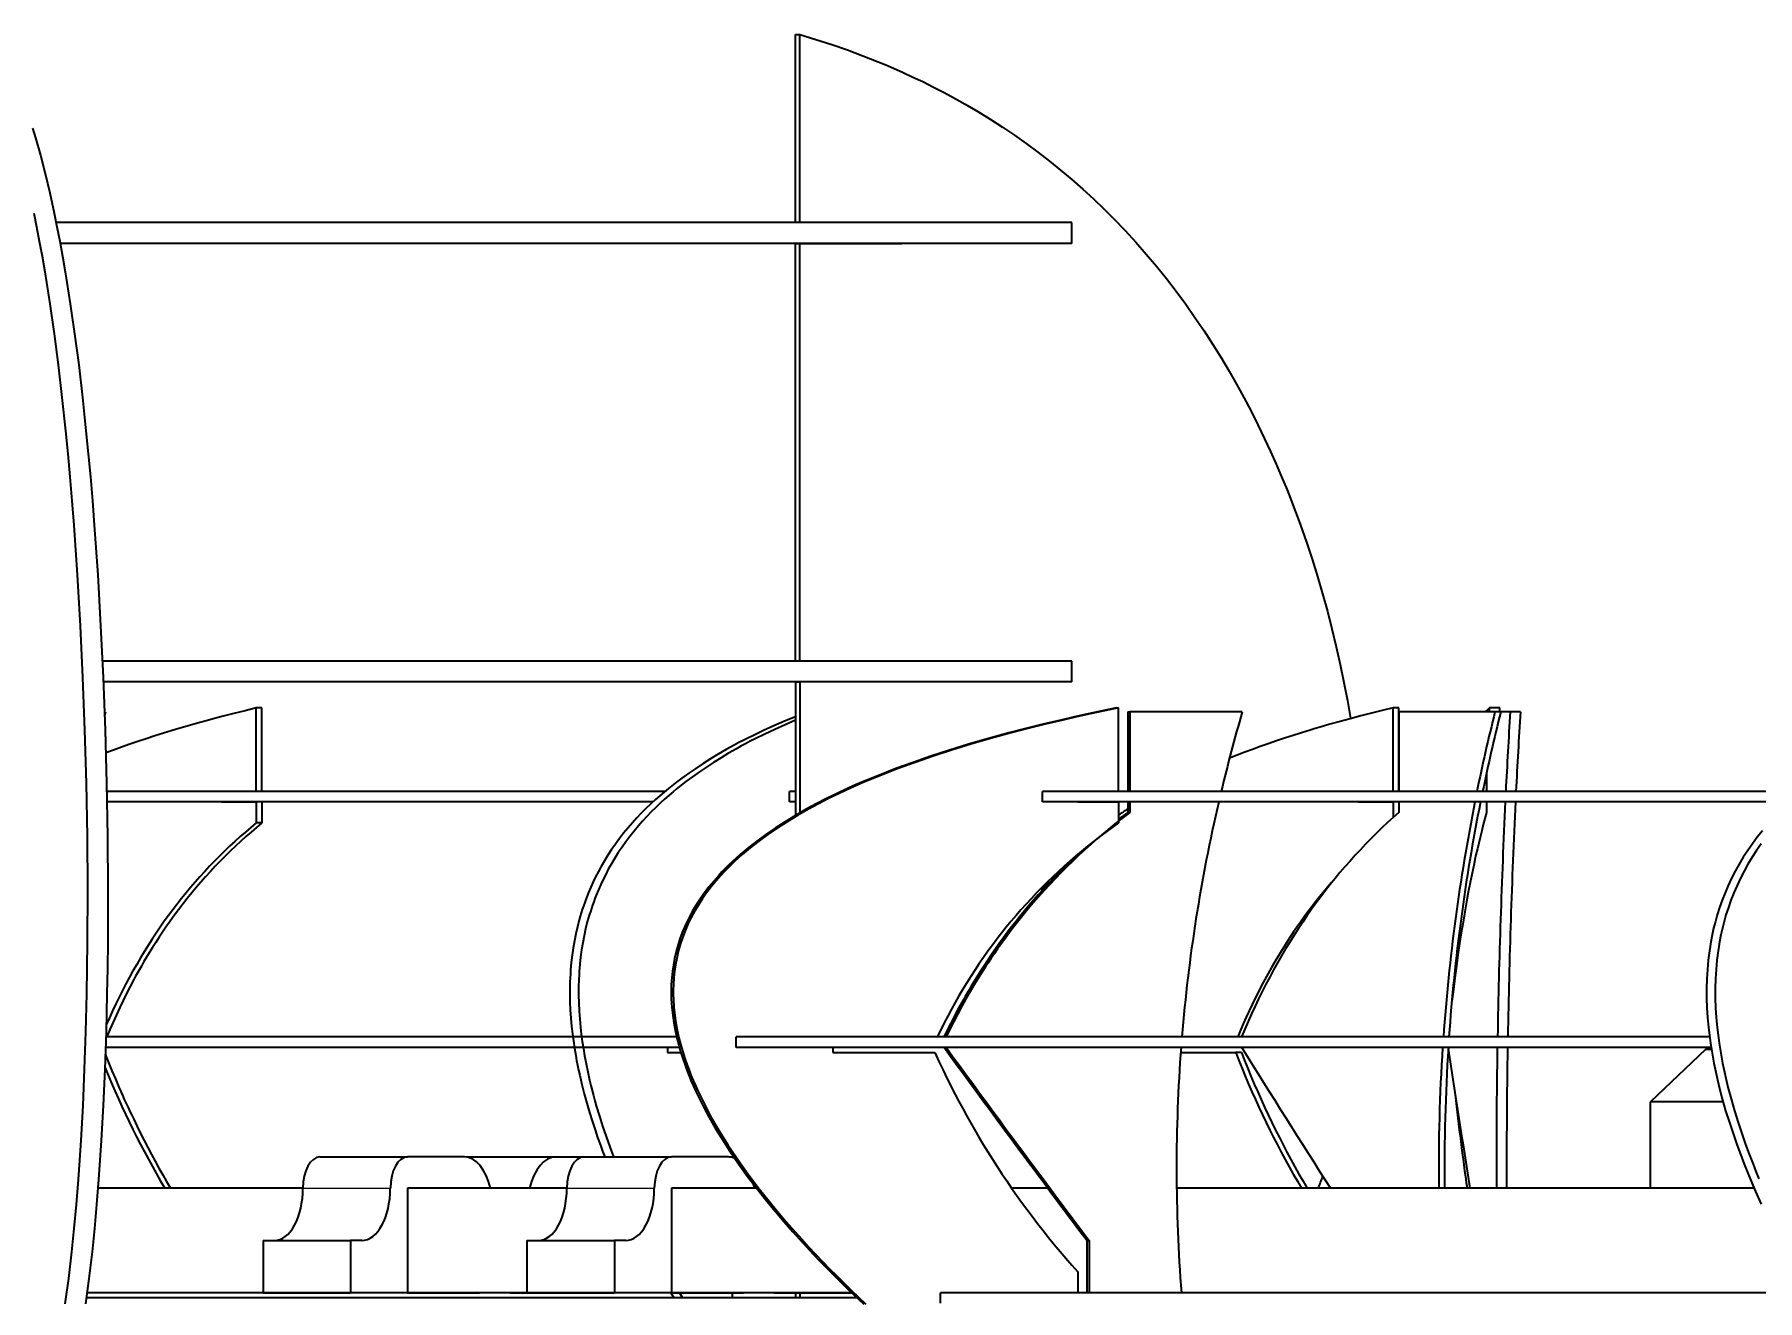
# Model space of a CAD drawing. Extents: x 174 to 1253, y 168 to 1727.
# Drawn here: x 740.3 to 905.4, y 1605.7 to 1727 of the extents above; entities that cross this region are included whole.
import ezdxf

# ---------------------------------------------------------------- set-up
doc = ezdxf.new("R2010")
doc.units = 0

msp = doc.modelspace()

# ---------------------------------------------------------------- linework, layer by layer
at = {"color": 7, "lineweight": 35, "ltscale": 0.010191}
for p, q in [((813.25, 1726.96), (813.65, 1726.96)), ((813.25, 1706.96), (813.65, 1706.96)), ((813.25, 1664.96), (813.65, 1664.96))]:
    msp.add_line(p, q, dxfattribs=at)
at = {"color": 7, "lineweight": 35, "ltscale": 0.45}
for p, q in [((813.25, 1708.96), (813.25, 1726.96)), ((813.65, 1708.96), (813.65, 1726.96))]:
    msp.add_line(p, q, dxfattribs=at)
at = {"color": 7, "lineweight": 35}
for p, q in [((819.4, 1708.96), (742.41, 1708.96)), ((839.71, 1708.96), (819.4, 1708.96)), ((819.4, 1706.96), (742.8, 1706.96)), ((813.25, 1666.96), (813.25, 1706.96)), ((813.65, 1666.96), (813.65, 1706.96)), ((839.71, 1706.96), (819.4, 1706.96)), ((819.4, 1666.96), (746.84, 1666.96)), ((839.71, 1666.96), (819.4, 1666.96)), ((819.4, 1664.96), (746.92, 1664.96)), ((839.71, 1664.96), (819.4, 1664.96)), ((800.73, 1654.46), (747.25, 1654.46)), ((909.63, 1654.46), (836.92, 1654.46)), ((799.59, 1653.46), (747.27, 1653.46)), ((908.49, 1653.46), (836.92, 1653.46)), ((802.11, 1629.96), (747.15, 1629.96)), ((801.86, 1630.96), (747.18, 1630.96)), ((900.82, 1630.96), (807.56, 1630.96)), ((900.96, 1629.96), (807.56, 1629.96)), ((905.1, 1616.46), (849.76, 1616.46)), ((818.63, 1606.46), (745.36, 1606.46)), ((818.63, 1606.46), (745.36, 1606.46)), ((767.74, 1606.46), (745.36, 1606.46)), ((910.19, 1606.46), (827.14, 1606.46)), ((819.16, 1605.96), (745.29, 1605.96))]:
    msp.add_line(p, q, dxfattribs=at)
at = {"color": 7, "lineweight": 35, "ltscale": 0.05}
for p, q in [((839.71, 1706.96), (839.71, 1708.96)), ((839.71, 1664.96), (839.71, 1666.96)), ((761.59, 1653.46), (761.59, 1651.46)), ((762.13, 1653.46), (762.13, 1651.46)), ((844.2, 1653.46), (844.2, 1651.46)), ((840.29, 1608.46), (840.29, 1606.46))]:
    msp.add_line(p, q, dxfattribs=at)
at = {"color": 7, "lineweight": 35, "ltscale": 0.244753}
for p, q in [((813.65, 1706.96), (823.44, 1706.96)), ((823.44, 1664.96), (813.65, 1664.96))]:
    msp.add_line(p, q, dxfattribs=at)
at = {"color": 7, "lineweight": 35, "ltscale": 0.319757}
msp.add_line((813.25, 1664.96), (813.25, 1652.17), dxfattribs=at)
at = {"color": 7, "lineweight": 35, "ltscale": 0.313876}
msp.add_line((813.65, 1664.96), (813.65, 1652.41), dxfattribs=at)
at = {"color": 7, "lineweight": 35, "ltscale": 0.01366}
for p, q in [((762.13, 1662.46), (761.59, 1662.46)), ((871.04, 1662.46), (870.49, 1662.46)), ((880.81, 1662.09), (880.27, 1662.09)), ((762.13, 1653.46), (761.59, 1653.46)), ((871.04, 1653.46), (870.49, 1653.46)), ((762.13, 1651.46), (761.59, 1651.46))]:
    msp.add_line(p, q, dxfattribs=at)
at = {"color": 7, "lineweight": 35, "ltscale": 0.2}
for p, q in [((761.59, 1654.46), (761.59, 1662.46)), ((762.13, 1654.46), (762.13, 1662.46)), ((844.2, 1654.46), (844.2, 1662.46)), ((870.49, 1654.46), (870.49, 1662.46)), ((871.04, 1654.46), (871.04, 1662.46))]:
    msp.add_line(p, q, dxfattribs=at)
at = {"color": 7, "lineweight": 35, "ltscale": 0.005145}
for p, q in [((844, 1662.46), (844.2, 1662.46)), ((841.17, 1611.46), (841.37, 1611.46))]:
    msp.add_line(p, q, dxfattribs=at)
at = {"color": 7, "lineweight": 35, "ltscale": 0.024464}
for p, q in [((880.72, 1662.46), (879.74, 1662.46)), ((882.7, 1662.09), (881.72, 1662.09))]:
    msp.add_line(p, q, dxfattribs=at)
at = {"color": 7, "lineweight": 35, "ltscale": 0.009268}
for p, q in [((879.74, 1662.09), (879.74, 1662.46)), ((880.72, 1662.09), (880.72, 1662.46))]:
    msp.add_line(p, q, dxfattribs=at)
at = {"color": 7, "lineweight": 35, "ltscale": 0.002829}
msp.add_line((747.15, 1662.09), (747.04, 1662.09), dxfattribs=at)
at = {"color": 7, "lineweight": 35, "ltscale": 0.009059}
msp.add_line((747.15, 1662.09), (747.05, 1661.74), dxfattribs=at)
at = {"color": 7, "lineweight": 35, "ltscale": 0.005147}
for p, q in [((845.08, 1662.09), (845.29, 1662.09)), ((845.08, 1653.46), (845.29, 1653.46)), ((845.08, 1652.46), (845.29, 1652.46)), ((827.47, 1629.96), (827.67, 1629.96))]:
    msp.add_line(p, q, dxfattribs=at)
at = {"color": 7, "lineweight": 35, "ltscale": 0.19072}
for p, q in [((845.08, 1662.09), (845.08, 1654.46)), ((845.29, 1662.09), (845.29, 1654.46)), ((871.05, 1662.09), (871.05, 1654.46))]:
    msp.add_line(p, q, dxfattribs=at)
at = {"color": 7, "lineweight": 35, "ltscale": 0.26911}
msp.add_line((856.05, 1662.09), (845.29, 1662.09), dxfattribs=at)
at = {"color": 7, "lineweight": 35, "ltscale": 0.230318}
msp.add_line((880.27, 1662.09), (871.05, 1662.09), dxfattribs=at)
at = {"color": 7, "lineweight": 35, "ltscale": 0.022774}
msp.add_line((881.72, 1662.09), (880.81, 1662.09), dxfattribs=at)
at = {"color": 7, "lineweight": 35, "ltscale": 0.044943}
msp.add_line((879.46, 1656.26), (879.46, 1654.46), dxfattribs=at)
at = {"color": 7, "lineweight": 35, "ltscale": 0.025}
for p, q in [((812.66, 1653.46), (812.66, 1654.46)), ((836.92, 1653.46), (836.92, 1654.46)), ((845.08, 1653.46), (845.08, 1652.46)), ((845.29, 1653.46), (845.29, 1652.46)), ((871.05, 1653.46), (871.05, 1652.46)), ((879.46, 1653.46), (879.46, 1652.46)), ((807.56, 1629.96), (807.56, 1630.96)), ((827.14, 1605.46), (827.14, 1606.46))]:
    msp.add_line(p, q, dxfattribs=at)
at = {"color": 7, "lineweight": 35, "ltscale": 0.01458}
for p, q in [((813.25, 1654.46), (812.66, 1654.46)), ((813.25, 1653.46), (812.66, 1653.46))]:
    msp.add_line(p, q, dxfattribs=at)
at = {"color": 7, "lineweight": 35, "ltscale": 0.083752}
msp.add_line((758.24, 1653.46), (761.59, 1653.46), dxfattribs=at)
at = {"color": 7, "lineweight": 35, "ltscale": 0.097858}
msp.add_line((840.29, 1653.46), (844.2, 1653.46), dxfattribs=at)
at = {"color": 7, "lineweight": 35, "ltscale": 0.122324}
msp.add_line((850.18, 1653.46), (845.29, 1653.46), dxfattribs=at)
at = {"color": 7, "lineweight": 35, "ltscale": 0.083751}
msp.add_line((867.14, 1653.46), (870.49, 1653.46), dxfattribs=at)
at = {"color": 7, "lineweight": 35, "ltscale": 0.037607}
msp.add_line((870.49, 1653.46), (870.49, 1651.96), dxfattribs=at)
at = {"color": 7, "lineweight": 35, "ltscale": 0.025394}
msp.add_line((871.04, 1653.46), (871.04, 1652.45), dxfattribs=at)
at = {"color": 7, "lineweight": 35, "ltscale": 0.104691}
msp.add_line((875.24, 1653.46), (871.05, 1653.46), dxfattribs=at)
at = {"color": 7, "lineweight": 35, "ltscale": 0.0125}
for p, q in [((800.99, 1629.96), (800.99, 1629.46)), ((816.81, 1629.96), (816.81, 1629.46)), ((813.25, 1606.46), (813.25, 1605.96)), ((813.65, 1606.46), (813.65, 1605.96))]:
    msp.add_line(p, q, dxfattribs=at)
at = {"color": 7, "lineweight": 35, "ltscale": 0.031844}
msp.add_line((800.99, 1629.46), (802.26, 1629.46), dxfattribs=at)
at = {"color": 7, "lineweight": 35, "ltscale": 0.244652}
msp.add_line((816.81, 1629.46), (826.59, 1629.46), dxfattribs=at)
at = {"color": 7, "lineweight": 35, "ltscale": 0.342505}
msp.add_line((841.37, 1629.96), (827.67, 1629.96), dxfattribs=at)
at = {"color": 7, "lineweight": 35, "ltscale": 0.131856}
msp.add_line((850.14, 1629.46), (855.42, 1629.46), dxfattribs=at)
at = {"color": 7, "lineweight": 35, "ltscale": 0.013661}
msp.add_line((855.96, 1629.46), (855.42, 1629.46), dxfattribs=at)
at = {"color": 7, "lineweight": 35, "ltscale": 0.29313}
msp.add_line((867.7, 1629.96), (855.98, 1629.96), dxfattribs=at)
at = {"color": 7, "lineweight": 35, "ltscale": 0.001886}
msp.add_line((875.76, 1629.46), (875.83, 1629.46), dxfattribs=at)
at = {"color": 7, "lineweight": 35, "ltscale": 0.18125}
msp.add_line((900.42, 1629.75), (895.17, 1624.75), dxfattribs=at)
at = {"color": 7, "lineweight": 35, "ltscale": 0.014423}
msp.add_line((901, 1629.75), (900.42, 1629.75), dxfattribs=at)
at = {"color": 7, "lineweight": 35, "ltscale": 0.17363}
msp.add_line((902.11, 1624.75), (895.17, 1624.75), dxfattribs=at)
at = {"color": 7, "lineweight": 35, "ltscale": 0.207129}
msp.add_line((895.17, 1616.46), (895.17, 1624.75), dxfattribs=at)
at = {"color": 7, "lineweight": 35, "ltscale": 0.20938}
for p, q in [((767.69, 1619.46), (776.07, 1619.46)), ((781.9, 1619.46), (790.27, 1619.46)), ((787.52, 1611.46), (795.89, 1611.46)), ((787.52, 1606.46), (795.89, 1606.46))]:
    msp.add_line(p, q, dxfattribs=at)
at = {"color": 7, "lineweight": 35, "ltscale": 0.136603}
for p, q in [((781.53, 1619.46), (776.07, 1619.46)), ((776.07, 1606.46), (781.53, 1606.46)), ((801.36, 1606.46), (795.89, 1606.46))]:
    msp.add_line(p, q, dxfattribs=at)
at = {"color": 7, "lineweight": 35, "ltscale": 0.067586}
msp.add_line((790.27, 1619.46), (792.98, 1619.46), dxfattribs=at)
at = {"color": 7, "lineweight": 35, "ltscale": 0.209378}
for p, q in [((792.98, 1619.46), (801.36, 1619.46)), ((762.23, 1611.46), (770.6, 1611.46)), ((762.23, 1606.46), (770.6, 1606.46))]:
    msp.add_line(p, q, dxfattribs=at)
at = {"color": 7, "lineweight": 35, "ltscale": 0.136604}
for p, q in [((806.82, 1619.46), (801.36, 1619.46)), ((776.07, 1606.46), (770.6, 1606.46)), ((801.36, 1606.46), (806.82, 1606.46))]:
    msp.add_line(p, q, dxfattribs=at)
at = {"color": 7, "lineweight": 35, "ltscale": 0.003641}
msp.add_line((807.19, 1619.46), (807.33, 1619.46), dxfattribs=at)
at = {"color": 7, "lineweight": 35, "ltscale": 0.490825}
msp.add_line((766.05, 1616.46), (746.42, 1616.46), dxfattribs=at)
at = {"color": 7, "lineweight": 13, "ltscale": 0.20938}
for p, q in [((766.05, 1616.46), (774.43, 1616.46)), ((791.34, 1616.46), (799.72, 1616.46))]:
    msp.add_line(p, q, dxfattribs=at)
at = {"color": 7, "lineweight": 35, "ltscale": 0.381895}
msp.add_line((791.34, 1616.46), (776.07, 1616.46), dxfattribs=at)
at = {"color": 7, "lineweight": 35, "ltscale": 0.25}
for p, q in [((776.07, 1616.46), (776.07, 1606.46)), ((801.36, 1616.46), (801.36, 1606.46))]:
    msp.add_line(p, q, dxfattribs=at)
at = {"color": 7, "lineweight": 35, "ltscale": 0.20419}
msp.add_line((809.52, 1616.46), (801.36, 1616.46), dxfattribs=at)
at = {"color": 7, "lineweight": 35, "ltscale": 0.0864}
msp.add_line((837.42, 1616.46), (833.96, 1616.46), dxfattribs=at)
at = {"color": 7, "lineweight": 35, "ltscale": 0.125}
for p, q in [((762.23, 1611.46), (762.23, 1606.46)), ((770.6, 1611.46), (770.6, 1606.46)), ((787.52, 1611.46), (787.52, 1606.46)), ((795.89, 1611.46), (795.89, 1606.46)), ((841.17, 1611.46), (841.17, 1606.46)), ((841.37, 1611.46), (841.37, 1606.46))]:
    msp.add_line(p, q, dxfattribs=at)
at = {"color": 7, "lineweight": 35, "ltscale": 0.027321}
for p, q in [((771.69, 1611.46), (770.6, 1611.46)), ((796.98, 1611.46), (795.89, 1611.46))]:
    msp.add_line(p, q, dxfattribs=at)
at = {"color": 7, "lineweight": 35, "ltscale": 0.057422}
for p, q in [((780.67, 1606.46), (782.96, 1606.46)), ((805.96, 1606.46), (808.25, 1606.46))]:
    msp.add_line(p, q, dxfattribs=at)
at = {"color": 7, "lineweight": 35, "ltscale": 0.109283}
for p, q in [((785.9, 1606.46), (781.53, 1606.46)), ((811.19, 1606.46), (815.56, 1606.46))]:
    msp.add_line(p, q, dxfattribs=at)
at = {"color": 7, "lineweight": 35, "ltscale": 0.040387}
msp.add_line((785.9, 1606.46), (787.52, 1606.46), dxfattribs=at)
at = {"color": 7, "lineweight": 35, "ltscale": 0.014358}
msp.add_line((801.29, 1606.46), (801.58, 1605.96), dxfattribs=at)
at = {"color": 7, "lineweight": 35, "ltscale": 0.014506}
msp.add_line((802.12, 1606.46), (802.41, 1605.96), dxfattribs=at)
at = {"color": 7, "lineweight": 35, "ltscale": 0.109282}
msp.add_line((811.19, 1606.46), (806.82, 1606.46), dxfattribs=at)
at = {"color": 7, "lineweight": 35, "ltscale": 0.012497}
msp.add_line((807.2, 1605.96), (807.2, 1606.46), dxfattribs=at)
at = {"color": 7, "lineweight": 35, "ltscale": 0.076715}
msp.add_line((815.56, 1606.46), (818.63, 1606.46), dxfattribs=at)
at = {"color": 7, "lineweight": 35}
for points in [[(813.65, 1726.96), (815.2, 1726.49), (816.73, 1726), (818.23, 1725.48), (819.71, 1724.92), (821.18, 1724.35), (821.9, 1724.05), (822.62, 1723.74), (823.56, 1723.32), (824.5, 1722.89), (825.43, 1722.45), (826.46, 1721.93), (827.48, 1721.4), (828.49, 1720.86), (829.49, 1720.3), (830.7, 1719.59), (831.89, 1718.85), (833.07, 1718.1), (834.22, 1717.32), (835.36, 1716.52), (836.47, 1715.69), (837.57, 1714.84), (838.65, 1713.97), (839.72, 1713.07), (840.76, 1712.16), (841.78, 1711.22), (842.79, 1710.25), (843.78, 1709.27), (844.82, 1708.18), (845.84, 1707.07), (846.85, 1705.93), (847.82, 1704.77), (848.78, 1703.58), (849.72, 1702.37), (850.63, 1701.13), (851.52, 1699.87), (852.39, 1698.59), (853.24, 1697.28), (854.06, 1695.95), (854.8, 1694.71), (855.51, 1693.46), (856.21, 1692.18), (856.89, 1690.89), (857.55, 1689.58), (858.19, 1688.25), (858.75, 1687.04), (859.29, 1685.82), (859.82, 1684.59), (860.34, 1683.34), (860.67, 1682.51), (860.99, 1681.67), (861.31, 1680.82), (861.62, 1679.96), (862.19, 1678.35), (862.73, 1676.71), (863.25, 1675.06), (863.74, 1673.4), (864.2, 1671.72), (864.64, 1670.03), (865.05, 1668.33), (865.43, 1666.62), (865.79, 1664.9), (866.12, 1663.17), (866.42, 1661.44)], [(740.15, 1717.99), (740.43, 1717.08), (740.9, 1715.41), (741.36, 1713.66), (741.8, 1711.8), (742.22, 1709.86), (742.49, 1708.53), (742.76, 1707.17), (743.02, 1705.72), (743.28, 1704.22), (743.77, 1701.18), (744.18, 1698.3), (744.57, 1695.31), (744.93, 1692.21), (745.27, 1689), (745.48, 1686.81), (745.69, 1684.59), (745.88, 1682.29), (746.06, 1679.96), (746.39, 1675.21), (746.67, 1670.34), (746.91, 1665.37), (747.1, 1660.33), (747.24, 1655.25), (747.33, 1650.15), (747.36, 1645.07), (747.35, 1640.04), (747.32, 1637.55), (747.28, 1635.09), (747.19, 1631.45), (747.07, 1627.88), (746.92, 1624.4), (746.73, 1621.03), (746.61, 1619.15), (746.48, 1617.3), (746.29, 1614.91), (746.08, 1612.6), (745.85, 1610.37), (745.54, 1607.81), (745.21, 1605.39)], [(740.27, 1709.86), (740.54, 1708.53), (740.8, 1707.17), (741.06, 1705.72), (741.32, 1704.22), (741.81, 1701.18), (742.22, 1698.3), (742.61, 1695.31), (742.97, 1692.21), (743.31, 1689), (743.53, 1686.81), (743.73, 1684.59), (743.92, 1682.29), (744.1, 1679.96), (744.43, 1675.21), (744.71, 1670.34), (744.95, 1665.37), (745.14, 1660.33), (745.28, 1655.25), (745.37, 1650.15), (745.41, 1645.07), (745.39, 1640.04), (745.36, 1637.55), (745.32, 1635.09), (745.23, 1631.45), (745.11, 1627.88), (744.96, 1624.4), (744.78, 1621.03), (744.66, 1619.15), (744.52, 1617.3), (744.33, 1614.91), (744.12, 1612.6), (743.89, 1610.37), (743.58, 1607.81), (743.25, 1605.39)], [(761.59, 1662.46), (760.51, 1662.2), (759.45, 1661.94), (758.93, 1661.81), (758.41, 1661.67), (757.58, 1661.46), (756.77, 1661.24), (755.97, 1661.01), (755.18, 1660.79), (754.4, 1660.56), (753.54, 1660.31), (752.7, 1660.05), (751.87, 1659.79), (751.05, 1659.52), (750.25, 1659.25), (749.46, 1658.98), (748.68, 1658.71), (747.91, 1658.43), (747.16, 1658.15)], [(844, 1662.46), (842.63, 1662.18), (841.28, 1661.89), (839.96, 1661.6), (838.67, 1661.3), (836.97, 1660.9), (835.31, 1660.49), (833.7, 1660.07), (831.73, 1659.53), (829.83, 1658.98), (828, 1658.42), (826.22, 1657.84), (824.51, 1657.25), (822.86, 1656.65), (821.28, 1656.04), (819.75, 1655.41), (819.01, 1655.09), (818.29, 1654.77), (817.24, 1654.28), (816.22, 1653.78), (815.23, 1653.27), (814.28, 1652.76), (813.24, 1652.17), (812.24, 1651.57), (811.29, 1650.96), (810.39, 1650.34), (809.53, 1649.71), (808.71, 1649.07), (807.94, 1648.42), (807.21, 1647.76), (806.86, 1647.43), (806.52, 1647.09), (806.2, 1646.76), (805.89, 1646.42), (805.41, 1645.88), (804.95, 1645.33), (804.53, 1644.77), (804.13, 1644.21), (803.76, 1643.64), (803.39, 1643.02), (803.05, 1642.39), (802.74, 1641.75), (802.46, 1641.11), (802.21, 1640.46), (802, 1639.81), (801.81, 1639.15), (801.66, 1638.48), (801.55, 1637.87), (801.46, 1637.25), (801.39, 1636.63), (801.35, 1636.01), (801.34, 1635.38), (801.34, 1634.99), (801.35, 1634.59), (801.4, 1633.8), (801.48, 1633), (801.59, 1632.3), (801.72, 1631.59), (801.88, 1630.88), (802.06, 1630.17), (802.24, 1629.53), (802.44, 1628.89), (802.66, 1628.26), (802.84, 1627.77), (803.03, 1627.29), (803.23, 1626.8), (803.45, 1626.3), (803.68, 1625.79), (803.92, 1625.27), (804.43, 1624.26), (804.98, 1623.25), (805.56, 1622.23), (806.18, 1621.22), (806.56, 1620.62), (806.96, 1620.01), (807.37, 1619.41), (807.79, 1618.8), (808.66, 1617.6), (809.57, 1616.4), (810.51, 1615.22), (811.32, 1614.23), (812.15, 1613.26), (812.99, 1612.3), (813.64, 1611.58), (814.29, 1610.87), (814.95, 1610.16), (815.62, 1609.46), (816.3, 1608.76), (816.99, 1608.07), (818.37, 1606.71), (819.78, 1605.38)], [(844.2, 1662.46), (842.84, 1662.18), (841.49, 1661.89), (840.17, 1661.6), (838.87, 1661.3), (837.18, 1660.9), (835.52, 1660.49), (833.9, 1660.07), (831.94, 1659.53), (830.04, 1658.98), (828.2, 1658.42), (826.43, 1657.84), (824.72, 1657.25), (823.07, 1656.65), (821.48, 1656.04), (819.96, 1655.41), (819.22, 1655.09), (818.5, 1654.77), (817.44, 1654.28), (816.42, 1653.78), (815.44, 1653.27), (814.49, 1652.76), (813.45, 1652.17), (812.45, 1651.57), (811.5, 1650.96), (810.59, 1650.34), (809.73, 1649.71), (808.91, 1649.07), (808.14, 1648.42), (807.41, 1647.76), (807.07, 1647.43), (806.73, 1647.09), (806.4, 1646.76), (806.09, 1646.42), (805.61, 1645.88), (805.16, 1645.33), (804.73, 1644.77), (804.34, 1644.21), (803.97, 1643.64), (803.59, 1643.02), (803.25, 1642.39), (802.94, 1641.75), (802.66, 1641.11), (802.42, 1640.46), (802.2, 1639.81), (802.02, 1639.15), (801.87, 1638.48), (801.75, 1637.87), (801.66, 1637.25), (801.6, 1636.63), (801.56, 1636.01), (801.54, 1635.38), (801.54, 1634.99), (801.55, 1634.59), (801.6, 1633.8), (801.69, 1633), (801.79, 1632.3), (801.92, 1631.59), (802.08, 1630.88), (802.26, 1630.17), (802.45, 1629.53), (802.65, 1628.89), (802.87, 1628.26), (803.05, 1627.77), (803.23, 1627.29), (803.44, 1626.8), (803.65, 1626.3), (803.89, 1625.79), (804.13, 1625.27), (804.64, 1624.26), (805.18, 1623.25), (805.77, 1622.23), (806.38, 1621.22), (806.77, 1620.62), (807.17, 1620.01), (807.58, 1619.41), (808, 1618.8), (808.87, 1617.6), (809.78, 1616.4), (810.72, 1615.22), (811.53, 1614.23), (812.35, 1613.26), (813.2, 1612.3), (813.84, 1611.58), (814.49, 1610.87), (815.16, 1610.16), (815.83, 1609.46), (816.51, 1608.76), (817.19, 1608.07), (818.58, 1606.71), (819.98, 1605.38)], [(870.49, 1662.46), (869.44, 1662.21), (868.42, 1661.96), (867.4, 1661.7), (866.4, 1661.43), (865.42, 1661.17), (864.45, 1660.9), (863.5, 1660.62), (863.03, 1660.48), (862.56, 1660.34), (861.73, 1660.09), (860.92, 1659.83), (860.11, 1659.57), (859.32, 1659.31), (858.54, 1659.04), (857.77, 1658.77), (857.02, 1658.5), (856.28, 1658.23), (855.55, 1657.95), (854.83, 1657.67)], [(813.25, 1661.62), (812.2, 1661.19), (811.18, 1660.75), (810.19, 1660.3), (809.23, 1659.84), (808.75, 1659.61), (808.29, 1659.37), (807.83, 1659.14), (807.38, 1658.9), (806.6, 1658.47), (805.84, 1658.03), (805.11, 1657.59), (804.39, 1657.14), (803.69, 1656.68), (803.02, 1656.22), (802.36, 1655.75), (801.73, 1655.27), (801.4, 1655.01), (801.07, 1654.75), (800.65, 1654.4), (800.24, 1654.05), (799.84, 1653.69), (799.37, 1653.26), (798.91, 1652.82), (798.47, 1652.38), (798.04, 1651.93), (797.63, 1651.47), (797.2, 1650.97), (796.78, 1650.46), (796.38, 1649.95), (795.99, 1649.42), (795.63, 1648.9), (795.28, 1648.36), (794.94, 1647.82), (794.63, 1647.28), (794.36, 1646.79), (794.1, 1646.3), (793.86, 1645.8), (793.63, 1645.29), (793.41, 1644.78), (793.24, 1644.36), (793.08, 1643.93), (792.93, 1643.49), (792.82, 1643.17), (792.72, 1642.84), (792.62, 1642.51), (792.52, 1642.18), (792.35, 1641.51), (792.19, 1640.84), (792.06, 1640.16), (791.94, 1639.47), (791.84, 1638.78), (791.76, 1638.08), (791.7, 1637.38), (791.68, 1637.01), (791.66, 1636.63), (791.64, 1636.25), (791.63, 1635.86), (791.63, 1635.09), (791.64, 1634.32), (791.67, 1633.54), (791.73, 1632.75), (791.8, 1631.96), (791.88, 1631.27), (791.97, 1630.57), (792.07, 1629.88), (792.19, 1629.17), (792.28, 1628.71), (792.37, 1628.24), (792.47, 1627.77), (792.57, 1627.29), (792.78, 1626.4), (793.01, 1625.51), (793.25, 1624.61), (793.52, 1623.71), (793.79, 1622.82), (794.04, 1622.07), (794.29, 1621.32), (794.56, 1620.58), (794.76, 1620.02), (794.97, 1619.46)], [(813.25, 1661.28), (812.24, 1660.85), (811.26, 1660.41), (810.3, 1659.96), (809.37, 1659.5), (808.91, 1659.27), (808.46, 1659.03), (808.02, 1658.79), (807.58, 1658.55), (806.83, 1658.12), (806.11, 1657.69), (805.4, 1657.25), (804.71, 1656.8), (804.04, 1656.35), (803.38, 1655.88), (802.75, 1655.41), (802.14, 1654.93), (801.82, 1654.68), (801.51, 1654.42), (801.11, 1654.07), (800.71, 1653.72), (800.32, 1653.37), (799.87, 1652.94), (799.43, 1652.5), (799.01, 1652.06), (798.6, 1651.61), (798.2, 1651.16), (797.78, 1650.66), (797.38, 1650.16), (797, 1649.65), (796.63, 1649.13), (796.27, 1648.61), (795.94, 1648.08), (795.62, 1647.55), (795.31, 1647.01), (795.06, 1646.52), (794.81, 1646.04), (794.58, 1645.54), (794.36, 1645.04), (794.15, 1644.54), (794.03, 1644.22), (793.91, 1643.91), (793.8, 1643.59), (793.69, 1643.27), (793.59, 1642.94), (793.49, 1642.62), (793.3, 1641.97), (793.14, 1641.31), (792.99, 1640.64), (792.86, 1639.97), (792.75, 1639.3), (792.66, 1638.61), (792.59, 1637.93), (792.53, 1637.23), (792.51, 1636.86), (792.49, 1636.49), (792.47, 1635.73), (792.46, 1634.97), (792.48, 1634.21), (792.52, 1633.44), (792.57, 1632.67), (792.64, 1631.89), (792.72, 1631.21), (792.81, 1630.52), (792.92, 1629.84), (793.04, 1629.15), (793.12, 1628.69), (793.21, 1628.23), (793.31, 1627.76), (793.41, 1627.29), (793.52, 1626.81), (793.64, 1626.32), (793.76, 1625.83), (793.89, 1625.34), (794.02, 1624.85), (794.16, 1624.36), (794.46, 1623.38), (794.77, 1622.4), (795.1, 1621.41), (795.45, 1620.44), (795.81, 1619.46)], [(845.29, 1652.46), (844.65, 1651.97), (844.01, 1651.48), (843.39, 1650.97), (842.77, 1650.46), (842.16, 1649.94), (841.56, 1649.42), (840.97, 1648.89), (840.39, 1648.35), (839.82, 1647.8), (839.25, 1647.25), (838.69, 1646.69), (838.14, 1646.12), (837.6, 1645.55), (837.07, 1644.97), (836.54, 1644.38), (836.02, 1643.79), (835.51, 1643.19), (835.01, 1642.58), (834.52, 1641.96), (834.13, 1641.46), (833.74, 1640.95), (833.35, 1640.43), (832.98, 1639.91), (832.6, 1639.39), (832.3, 1638.95), (831.99, 1638.5), (831.7, 1638.05), (831.47, 1637.72), (831.25, 1637.38), (830.82, 1636.69), (830.4, 1636), (829.98, 1635.3), (829.58, 1634.6), (829.18, 1633.89), (828.79, 1633.17), (828.41, 1632.44), (828.04, 1631.7), (827.67, 1630.96)], [(871.05, 1652.46), (870.51, 1651.97), (869.96, 1651.48), (869.43, 1650.97), (868.9, 1650.46), (868.38, 1649.94), (867.87, 1649.42), (867.36, 1648.89), (866.86, 1648.35), (866.37, 1647.8), (865.89, 1647.25), (865.41, 1646.69), (864.94, 1646.12), (864.47, 1645.55), (864.02, 1644.97), (863.57, 1644.38), (863.13, 1643.79), (862.69, 1643.19), (862.26, 1642.58), (861.84, 1641.96), (861.42, 1641.33), (861.01, 1640.69), (860.6, 1640.04), (860.2, 1639.39), (859.81, 1638.72), (859.42, 1638.05), (859.05, 1637.38), (858.68, 1636.69), (858.31, 1636), (857.96, 1635.3), (857.61, 1634.6), (857.27, 1633.89), (856.93, 1633.17), (856.61, 1632.44), (856.29, 1631.7), (855.98, 1630.96)], [(879.46, 1652.46), (879.3, 1651.88), (879.14, 1651.29), (878.99, 1650.69), (878.83, 1650.07), (878.7, 1649.52), (878.57, 1648.96), (878.44, 1648.39), (878.34, 1647.96), (878.25, 1647.53), (878.06, 1646.64), (877.88, 1645.74), (877.7, 1644.82), (877.53, 1643.89), (877.36, 1642.93), (877.2, 1641.96), (877.03, 1640.93), (876.87, 1639.89), (876.71, 1638.82), (876.56, 1637.74), (876.41, 1636.63), (876.27, 1635.51), (876.13, 1634.37)], [(761.59, 1651.46), (761.06, 1651.03), (760.55, 1650.58), (760.03, 1650.14), (759.53, 1649.68), (759.03, 1649.22), (758.54, 1648.75), (758.06, 1648.27), (757.58, 1647.79), (757.11, 1647.3), (756.65, 1646.8), (756.19, 1646.3), (755.74, 1645.79), (755.29, 1645.27), (754.86, 1644.75), (754.43, 1644.22), (754, 1643.68), (753.59, 1643.14), (753.18, 1642.58), (752.77, 1642.03), (752.38, 1641.46), (751.98, 1640.89), (751.6, 1640.31), (751.22, 1639.72), (750.85, 1639.12), (750.48, 1638.52), (750.13, 1637.91), (749.77, 1637.3), (749.43, 1636.68), (749.09, 1636.05), (748.76, 1635.41), (748.44, 1634.77), (748.12, 1634.12), (747.81, 1633.46), (747.51, 1632.8), (747.21, 1632.13)], [(762.13, 1651.46), (761.61, 1651.03), (761.09, 1650.58), (760.58, 1650.14), (760.08, 1649.68), (759.58, 1649.22), (759.09, 1648.75), (758.6, 1648.27), (758.13, 1647.79), (757.66, 1647.3), (757.19, 1646.8), (756.73, 1646.3), (756.28, 1645.79), (755.84, 1645.27), (755.4, 1644.75), (754.97, 1644.22), (754.55, 1643.68), (754.13, 1643.14), (753.72, 1642.58), (753.32, 1642.03), (752.92, 1641.46), (752.59, 1640.98), (752.27, 1640.5), (751.95, 1640.01), (751.64, 1639.52), (751.33, 1639.02), (751.08, 1638.6), (750.82, 1638.18), (750.58, 1637.75), (750.39, 1637.43), (750.21, 1637.11), (750.03, 1636.78), (749.86, 1636.45), (749.51, 1635.79), (749.16, 1635.12), (748.83, 1634.45), (748.5, 1633.77), (748.18, 1633.08), (747.87, 1632.38), (747.56, 1631.68), (747.26, 1630.96)], [(844.2, 1651.46), (843.59, 1651.03), (842.99, 1650.58), (842.39, 1650.14), (841.8, 1649.68), (841.22, 1649.22), (840.64, 1648.75), (840.08, 1648.27), (839.52, 1647.79), (838.97, 1647.3), (838.43, 1646.8), (837.89, 1646.3), (837.37, 1645.79), (836.85, 1645.27), (836.34, 1644.75), (835.84, 1644.22), (835.34, 1643.68), (834.85, 1643.14), (834.38, 1642.58), (833.9, 1642.03), (833.44, 1641.46), (832.99, 1640.9), (832.55, 1640.33), (832.11, 1639.75), (831.68, 1639.16), (831.27, 1638.57), (830.85, 1637.98), (830.45, 1637.37), (830.05, 1636.76), (829.66, 1636.14), (829.28, 1635.52), (828.91, 1634.89), (828.54, 1634.25), (828.19, 1633.61), (827.83, 1632.96), (827.49, 1632.3), (827.16, 1631.63), (826.83, 1630.96)], [(905.88, 1650.71), (905.39, 1650.08), (904.92, 1649.45), (904.47, 1648.81), (904.05, 1648.16), (903.65, 1647.5), (903.28, 1646.83), (902.93, 1646.15), (902.61, 1645.47), (902.31, 1644.77), (902.04, 1644.07), (901.78, 1643.36), (901.56, 1642.64), (901.38, 1642.01), (901.21, 1641.37), (901.07, 1640.72), (900.94, 1640.07), (900.87, 1639.63), (900.8, 1639.19), (900.69, 1638.3), (900.61, 1637.41), (900.55, 1636.51), (900.53, 1635.59), (900.53, 1634.67), (900.57, 1633.75), (900.62, 1632.81), (900.71, 1631.87), (900.8, 1631.12), (900.9, 1630.36), (901.02, 1629.6), (901.12, 1629.03), (901.23, 1628.46), (901.35, 1627.88), (901.47, 1627.29), (901.74, 1626.16), (902.04, 1625.03), (902.36, 1623.89), (902.72, 1622.75), (903.1, 1621.62), (903.43, 1620.67), (903.78, 1619.73), (904.14, 1618.78), (904.42, 1618.08), (904.71, 1617.38), (905.23, 1616.16), (905.77, 1614.95)], [(905.75, 1649.45), (905.31, 1648.81), (904.89, 1648.16), (904.49, 1647.5), (904.12, 1646.83), (903.77, 1646.15), (903.45, 1645.47), (903.15, 1644.77), (902.87, 1644.07), (902.62, 1643.36), (902.39, 1642.64), (902.21, 1642.01), (902.05, 1641.37), (901.91, 1640.72), (901.78, 1640.07), (901.71, 1639.63), (901.64, 1639.19), (901.53, 1638.3), (901.44, 1637.41), (901.39, 1636.51), (901.37, 1635.59), (901.37, 1634.67), (901.4, 1633.75), (901.46, 1632.81), (901.55, 1631.87), (901.64, 1631.12), (901.74, 1630.36), (901.86, 1629.6), (901.96, 1629.03), (902.06, 1628.46), (902.18, 1627.88), (902.31, 1627.29), (902.58, 1626.16), (902.88, 1625.03), (903.2, 1623.89), (903.55, 1622.75), (903.93, 1621.62), (904.27, 1620.67), (904.61, 1619.73), (904.98, 1618.78), (905.26, 1618.08), (905.55, 1617.38)], [(840.33, 1648.49), (839.83, 1648.02), (839.34, 1647.54), (838.85, 1647.06), (838.37, 1646.57), (837.89, 1646.08), (837.43, 1645.58), (836.96, 1645.08), (836.51, 1644.58), (836.06, 1644.06), (835.61, 1643.55), (835.17, 1643.02), (834.74, 1642.5), (834.32, 1641.96), (833.92, 1641.46), (833.53, 1640.95), (833.15, 1640.43), (832.77, 1639.91), (832.4, 1639.39), (832.03, 1638.86), (831.67, 1638.32), (831.31, 1637.78), (830.96, 1637.24), (830.62, 1636.69), (830.33, 1636.23), (830.05, 1635.77), (829.78, 1635.3), (829.51, 1634.83), (829.33, 1634.52), (829.15, 1634.2), (828.8, 1633.57), (828.46, 1632.92), (828.12, 1632.28), (827.79, 1631.62), (827.47, 1630.96)], [(865, 1646.2), (864.6, 1645.75), (864.21, 1645.29), (863.83, 1644.83), (863.45, 1644.37), (863.07, 1643.9), (862.7, 1643.42), (862.34, 1642.94), (861.98, 1642.45), (861.63, 1641.96), (861.28, 1641.46), (860.97, 1641.02), (860.67, 1640.57), (860.38, 1640.12), (860.09, 1639.66), (859.8, 1639.2), (859.51, 1638.74), (859.29, 1638.36), (859.07, 1637.99), (858.85, 1637.61), (858.69, 1637.32), (858.53, 1637.03), (858.37, 1636.74), (858.21, 1636.45), (857.9, 1635.87), (857.59, 1635.27), (857.29, 1634.68), (857, 1634.07), (856.71, 1633.46), (856.43, 1632.85), (856.15, 1632.22), (855.88, 1631.6), (855.62, 1630.96)], [(826.59, 1629.46), (826.98, 1628.62), (827.38, 1627.78), (827.58, 1627.37), (827.79, 1626.95), (827.99, 1626.54), (828.2, 1626.13), (828.55, 1625.44), (828.91, 1624.76), (829.27, 1624.09), (829.64, 1623.42), (830.01, 1622.75), (830.39, 1622.09), (830.81, 1621.37), (831.24, 1620.66), (831.68, 1619.95), (832.12, 1619.25), (832.57, 1618.55), (833.02, 1617.85), (833.48, 1617.17), (833.95, 1616.48), (834.43, 1615.8), (834.91, 1615.13), (835.4, 1614.46), (835.91, 1613.78), (836.43, 1613.09), (836.96, 1612.42), (837.5, 1611.74), (838.04, 1611.08), (838.59, 1610.42), (839.15, 1609.76), (839.72, 1609.11), (840.29, 1608.46)], [(855.42, 1629.46), (855.72, 1628.7), (856.03, 1627.94), (856.34, 1627.19), (856.66, 1626.44), (856.98, 1625.69), (857.31, 1624.95), (857.65, 1624.22), (857.99, 1623.49), (858.34, 1622.76), (858.69, 1622.04), (859.05, 1621.33), (859.41, 1620.62), (859.79, 1619.91), (860.16, 1619.21), (860.54, 1618.52), (860.93, 1617.83), (861.33, 1617.14), (861.73, 1616.46)], [(855.96, 1629.46), (856.26, 1628.7), (856.57, 1627.94), (856.88, 1627.19), (857.2, 1626.44), (857.53, 1625.69), (857.86, 1624.95), (858.19, 1624.22), (858.54, 1623.49), (858.88, 1622.76), (859.24, 1622.04), (859.6, 1621.33), (859.96, 1620.62), (860.33, 1619.91), (860.71, 1619.21), (861.09, 1618.52), (861.48, 1617.83), (861.87, 1617.14), (862.27, 1616.46)], [(747.08, 1628.05), (747.39, 1627.29), (747.71, 1626.53), (748.04, 1625.78), (748.37, 1625.03), (748.71, 1624.29), (749.06, 1623.56), (749.41, 1622.82), (749.76, 1622.1), (750.12, 1621.38), (750.49, 1620.66), (750.87, 1619.95), (751.25, 1619.24), (751.63, 1618.54), (752.02, 1617.84), (752.42, 1617.15), (752.82, 1616.46)], [(747.12, 1629.3), (747.44, 1628.51), (747.76, 1627.71), (748.09, 1626.93), (748.43, 1626.14), (748.77, 1625.37), (748.94, 1624.98), (749.12, 1624.59), (749.3, 1624.21), (749.47, 1623.83), (749.65, 1623.45), (749.84, 1623.07), (750.17, 1622.39), (750.5, 1621.71), (750.84, 1621.04), (751.19, 1620.37), (751.54, 1619.71), (751.9, 1619.05), (752.26, 1618.4), (752.62, 1617.75), (752.99, 1617.1), (753.37, 1616.46)]]:
    msp.add_lwpolyline(points, dxfattribs=at)
for centre, radius, start, end in [((896.51, 1645.11), 24.13, 134.0134, 135.2659), ((1012.78, 1616.46), 163.24, 163.766, 166.5367), ((1060.48, 1617.19), 185.73, 166.0094, 168.4229), ((1061.03, 1617.19), 185.73, 166.0094, 168.4229), ((1584.47, 1619.08), 704.07, 176.49742, 177.11921), ((1585.45, 1619.08), 704.07, 176.49742, 177.11921), ((882.2, 1603.25), 61.64, 127.0239, 128.0504), ((866.34, 1619.79), 39.25, 122.8001, 124.3334), ((1005.2, 1618.14), 155.47, 166.8682, 175.2691), ((1054.71, 1618.29), 179.84, 168.7241, 175.9597), ((1055.25, 1618.29), 179.85, 168.7223, 175.9597), ((1593.23, 1618.68), 712.83, 177.20299, 179.01278), ((1594.21, 1618.68), 712.83, 177.20299, 179.01278), ((853.53, 1634.17), 19.88, 143.9118, 147.4385), ((2062.79, 2530.46), 1528.69, 216.09043, 216.95326), ((2062.99, 2530.46), 1528.69, 216.09043, 216.95326), ((1003.09, 1618.44), 153.34, 175.6901, 184.4793), ((2162.51, 2445.07), 1539.94, 211.95866, 212.55281), ((1053.2, 1618.46), 178.33, 176.3007, 180.6408), ((1053.75, 1618.46), 178.33, 176.3007, 180.6408), ((4756.9, 2225.04), 3926.5, 188.71921, 188.91629), ((1604.99, 1618.46), 724.6, 179.09018, 180.1579), ((1605.97, 1618.46), 724.6, 179.09018, 180.1579), ((1126.75, 1652.61), 251.77, 186.1979, 188.2534), ((808.86, 1637.1), 58.26, 339.2575, 340.4635)]:
    msp.add_arc(centre, radius, start, end, dxfattribs=at)
for centre, major_axis, start_param, end_param in [((767.69, 1616.46), (0, -3), 3.141593, 4.712389), ((776.07, 1616.46), (0, -3), 3.141593, 4.712389), ((781.53, 1614.46), (0, -5), 1.982306, 3.141593), ((781.9, 1614.46), (0, -5), 3.141593, 3.208416), ((790.27, 1614.46), (0, -5), 3.141593, 4.300878), ((792.98, 1616.46), (0, -3), 3.141593, 4.712389), ((801.36, 1616.46), (0, -3), 3.141593, 4.712389), ((806.82, 1614.46), (0, -5), 2.922116, 3.141593), ((807.19, 1614.46), (0, -5), 3.141593, 3.208416), ((763.32, 1616.46), (0, -5), 6.283185, 7.853982), ((771.69, 1616.46), (0, -5), 0, 1.570796), ((788.61, 1616.46), (0, -5), 6.283185, 7.853982), ((796.98, 1616.46), (0, -5), 6.283185, 7.853982), ((806.82, 1614.46), (0, -5), 1.982306, 2.071825)]:
    msp.add_ellipse(centre, major_axis=major_axis, ratio=0.546414, start_param=start_param, end_param=end_param, dxfattribs=at)

doc.saveas('drawing.dxf')
